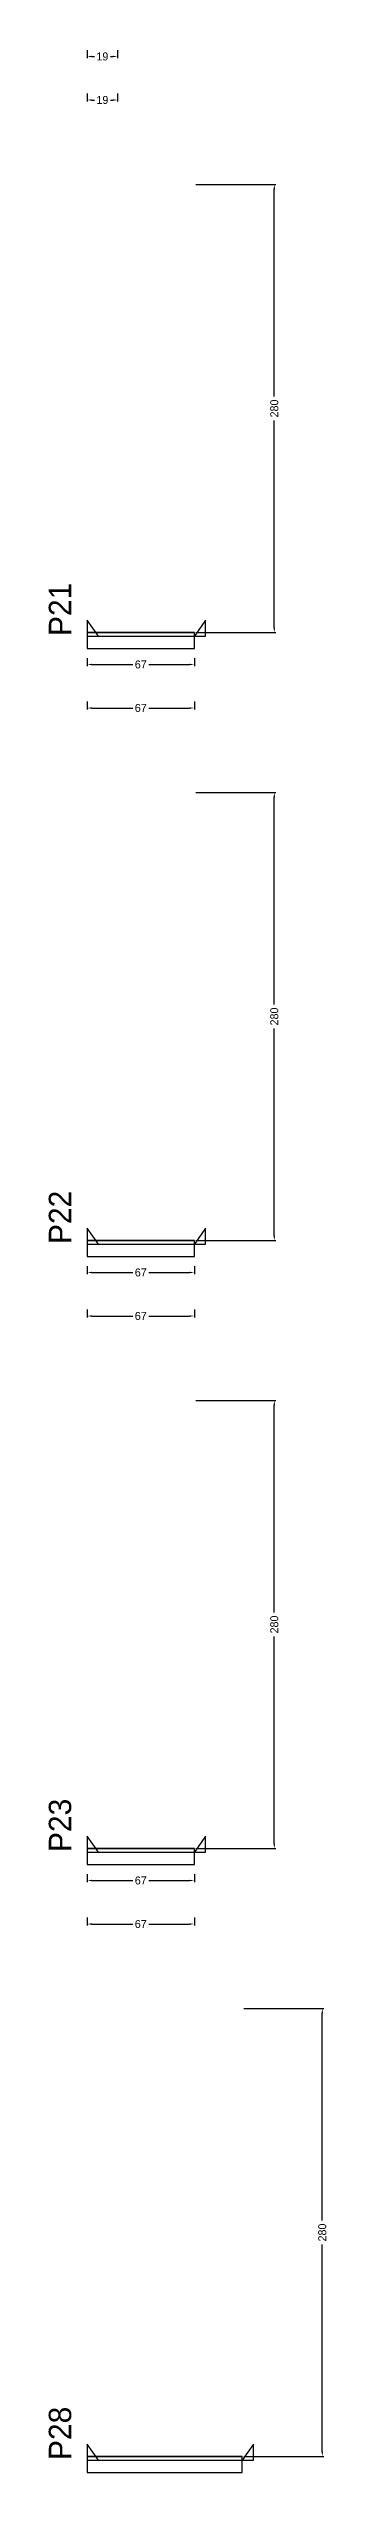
# Model space of a CAD drawing. Header units: centimetres. Extents: x -10500 to 4150, y -6466 to 304.
# Drawn here: x 3976 to 4150, y -3048 to -1533 of the extents above; entities that cross this region are included whole.
import ezdxf

# ---------------------------------------------------------------- set-up
doc = ezdxf.new("R2010")
doc.units = ezdxf.units.CM
for name, color, linetype in [('NOMENCLATURA', 7, 'Continuous'), ('SARR_2.2x10', 60, 'Continuous'), ('SARR_2.2x7', 40, 'Continuous')]:
    doc.layers.add(name, color=color, linetype=linetype)
doc.dimstyles.new('PAINEL-NOVA', dxfattribs={"dimtxt": 5, "dimasz": 3, "dimexe": 1, "dimexo": 1, "dimgap": 1, "dimtad": 1, "dimcen": 2.5, "dimazin": 3, "dimtfac": 1, "dimtmove": 0, "dimatfit": 3})

# ---------------------------------------------------------------- blocks, each defined once
blk = doc.blocks.new('_CLOSEDFILLED')
at = {"color": 0, "linetype": 'BYBLOCK'}
blk.add_solid([(-1, 0.16), (0, 0), (-1, -0.16)], dxfattribs=at)
blk = doc.blocks.new('*D125')
for p, q in [((4000, -1533.8), (4000, -1538.8)), ((4003, -1537.8), (4004.5, -1537.8)), ((4014.5, -1537.8), (4016, -1537.8)), ((4019, -1533.8), (4019, -1538.8))]:
    blk.add_line(p, q)
at = {"layer": 'Defpoints'}
for p in [(4000, -1532.8), (4000, -1537.8), (4019, -1532.8)]:
    blk.add_point(p, dxfattribs=at)
at = {"layer": 'SARR_2.2x10', "xscale": 3, "yscale": 3, "rotation": 180}
blk.add_blockref('_CLOSEDFILLED', (4000, -1537.8), dxfattribs=at)
at = {"layer": 'SARR_2.2x10', "xscale": 3, "yscale": 3}
blk.add_blockref('_CLOSEDFILLED', (4019, -1537.8), dxfattribs=at)
at = {"layer": 'SARR_2.2x10', "insert": (4009.5, -1537.8), "char_height": 5, "attachment_point": 5}
blk.add_mtext('19', dxfattribs=at)
blk = doc.blocks.new('*D130')
for p, q in [((4000, -1561), (4000, -1566)), ((4003, -1565), (4004.5, -1565)), ((4014.5, -1565), (4016, -1565)), ((4019, -1561), (4019, -1566))]:
    blk.add_line(p, q)
at = {"layer": 'Defpoints'}
for p in [(4000, -1560), (4019, -1560), (4000, -1565)]:
    blk.add_point(p, dxfattribs=at)
at = {"layer": 'SARR_2.2x10', "xscale": 3, "yscale": 3, "rotation": 180}
blk.add_blockref('_CLOSEDFILLED', (4000, -1565), dxfattribs=at)
at = {"layer": 'SARR_2.2x10', "xscale": 3, "yscale": 3}
blk.add_blockref('_CLOSEDFILLED', (4019, -1565), dxfattribs=at)
at = {"layer": 'SARR_2.2x10', "insert": (4009.5, -1565), "char_height": 5, "attachment_point": 5}
blk.add_mtext('19', dxfattribs=at)
blk = doc.blocks.new('*D151')
for p, q in [((4000, -1913.8), (4000, -1918.8)), ((4003, -1917.8), (4028.5, -1917.8)), ((4038.5, -1917.8), (4064, -1917.8)), ((4067, -1913.8), (4067, -1918.8))]:
    blk.add_line(p, q)
at = {"layer": 'Defpoints'}
for p in [(4000, -1912.8), (4000, -1917.8), (4067, -1912.8)]:
    blk.add_point(p, dxfattribs=at)
at = {"layer": 'SARR_2.2x10', "xscale": 3, "yscale": 3, "rotation": 180}
blk.add_blockref('_CLOSEDFILLED', (4000, -1917.8), dxfattribs=at)
at = {"layer": 'SARR_2.2x10', "xscale": 3, "yscale": 3}
blk.add_blockref('_CLOSEDFILLED', (4067, -1917.8), dxfattribs=at)
at = {"layer": 'SARR_2.2x10', "insert": (4033.5, -1917.8), "char_height": 5, "attachment_point": 5}
blk.add_mtext('67', dxfattribs=at)
blk = doc.blocks.new('*D152')
for p, q in [((4068, -1617.8), (4118, -1617.8)), ((4117, -1750.3), (4117, -1620.8)), ((4117, -1894.8), (4117, -1765.3)), ((4068, -1897.8), (4118, -1897.8))]:
    blk.add_line(p, q)
at = {"layer": 'Defpoints'}
for p in [(4067, -1617.8), (4067, -1897.8), (4117, -1897.8)]:
    blk.add_point(p, dxfattribs=at)
at = {"layer": 'SARR_2.2x10', "xscale": 3, "yscale": 3}
for p, rotation in [((4117, -1617.8), 90), ((4117, -1897.8), 270)]:
    blk.add_blockref('_CLOSEDFILLED', p, dxfattribs=dict(at, rotation=rotation))
at = {"layer": 'SARR_2.2x10', "insert": (4117, -1757.8), "char_height": 5, "attachment_point": 5, "rotation": 90}
blk.add_mtext('280', dxfattribs=at)
blk = doc.blocks.new('*D153')
for p, q in [((4068, -1617.8), (4118, -1617.8)), ((4117, -1750.3), (4117, -1620.8)), ((4117, -1894.8), (4117, -1765.3)), ((4068, -1897.8), (4118, -1897.8))]:
    blk.add_line(p, q)
at = {"layer": 'Defpoints'}
for p in [(4067, -1617.8), (4067, -1897.8), (4117, -1897.8)]:
    blk.add_point(p, dxfattribs=at)
at = {"layer": 'SARR_2.2x10', "xscale": 3, "yscale": 3}
for p, rotation in [((4117, -1617.8), 90), ((4117, -1897.8), 270)]:
    blk.add_blockref('_CLOSEDFILLED', p, dxfattribs=dict(at, rotation=rotation))
at = {"layer": 'SARR_2.2x10', "insert": (4117, -1757.8), "char_height": 5, "attachment_point": 5, "rotation": 90}
blk.add_mtext('280', dxfattribs=at)
blk = doc.blocks.new('*D154')
for p, q in [((4068, -1617.8), (4118, -1617.8)), ((4117, -1750.3), (4117, -1620.8)), ((4117, -1894.8), (4117, -1765.3)), ((4068, -1897.8), (4118, -1897.8))]:
    blk.add_line(p, q)
at = {"layer": 'Defpoints'}
for p in [(4067, -1617.8), (4067, -1897.8), (4117, -1897.8)]:
    blk.add_point(p, dxfattribs=at)
at = {"layer": 'SARR_2.2x10', "xscale": 3, "yscale": 3}
for p, rotation in [((4117, -1617.8), 90), ((4117, -1897.8), 270)]:
    blk.add_blockref('_CLOSEDFILLED', p, dxfattribs=dict(at, rotation=rotation))
at = {"layer": 'SARR_2.2x10', "insert": (4117, -1757.8), "char_height": 5, "attachment_point": 5, "rotation": 90}
blk.add_mtext('280', dxfattribs=at)
blk = doc.blocks.new('*D155')
for p, q in [((4068, -1617.8), (4118, -1617.8)), ((4117, -1750.3), (4117, -1620.8)), ((4117, -1894.8), (4117, -1765.3)), ((4068, -1897.8), (4118, -1897.8))]:
    blk.add_line(p, q)
at = {"layer": 'Defpoints'}
for p in [(4067, -1617.8), (4067, -1897.8), (4117, -1897.8)]:
    blk.add_point(p, dxfattribs=at)
at = {"layer": 'SARR_2.2x10', "xscale": 3, "yscale": 3}
for p, rotation in [((4117, -1617.8), 90), ((4117, -1897.8), 270)]:
    blk.add_blockref('_CLOSEDFILLED', p, dxfattribs=dict(at, rotation=rotation))
at = {"layer": 'SARR_2.2x10', "insert": (4117, -1757.8), "char_height": 5, "attachment_point": 5, "rotation": 90}
blk.add_mtext('280', dxfattribs=at)
blk = doc.blocks.new('*D156')
for p, q in [((4000, -1941), (4000, -1946)), ((4003, -1945), (4028.5, -1945)), ((4038.5, -1945), (4064, -1945)), ((4067, -1941), (4067, -1946))]:
    blk.add_line(p, q)
at = {"layer": 'Defpoints'}
for p in [(4000, -1940), (4000, -1945), (4067, -1940)]:
    blk.add_point(p, dxfattribs=at)
at = {"layer": 'SARR_2.2x10', "xscale": 3, "yscale": 3, "rotation": 180}
blk.add_blockref('_CLOSEDFILLED', (4000, -1945), dxfattribs=at)
at = {"layer": 'SARR_2.2x10', "xscale": 3, "yscale": 3}
blk.add_blockref('_CLOSEDFILLED', (4067, -1945), dxfattribs=at)
at = {"layer": 'SARR_2.2x10', "insert": (4033.5, -1945), "char_height": 5, "attachment_point": 5}
blk.add_mtext('67', dxfattribs=at)
blk = doc.blocks.new('GRA-E')
at = {"layer": 'SARR_2.2x7'}
blk.add_lwpolyline([(0, 0), (7, 0), (0, 10)], close=True, dxfattribs=at)
blk = doc.blocks.new('GRA-D')
at = {"layer": 'SARR_2.2x7'}
blk.add_lwpolyline([(0, 0), (7, 0), (7, 10)], close=True, dxfattribs=at)
blk = doc.blocks.new('*D177')
for p, q in [((4000, -2293.8), (4000, -2298.8)), ((4003, -2297.8), (4028.5, -2297.8)), ((4038.5, -2297.8), (4064, -2297.8)), ((4067, -2293.8), (4067, -2298.8))]:
    blk.add_line(p, q)
at = {"layer": 'Defpoints'}
for p in [(4000, -2292.8), (4000, -2297.8), (4067, -2292.8)]:
    blk.add_point(p, dxfattribs=at)
at = {"layer": 'SARR_2.2x10', "xscale": 3, "yscale": 3, "rotation": 180}
blk.add_blockref('_CLOSEDFILLED', (4000, -2297.8), dxfattribs=at)
at = {"layer": 'SARR_2.2x10', "xscale": 3, "yscale": 3}
blk.add_blockref('_CLOSEDFILLED', (4067, -2297.8), dxfattribs=at)
at = {"layer": 'SARR_2.2x10', "insert": (4033.5, -2297.8), "char_height": 5, "attachment_point": 5}
blk.add_mtext('67', dxfattribs=at)
blk = doc.blocks.new('*D178')
for p, q in [((4068, -1997.8), (4118, -1997.8)), ((4117, -2130.3), (4117, -2000.8)), ((4117, -2274.8), (4117, -2145.3)), ((4068, -2277.8), (4118, -2277.8))]:
    blk.add_line(p, q)
at = {"layer": 'Defpoints'}
for p in [(4067, -1997.8), (4067, -2277.8), (4117, -2277.8)]:
    blk.add_point(p, dxfattribs=at)
at = {"layer": 'SARR_2.2x10', "xscale": 3, "yscale": 3}
for p, rotation in [((4117, -1997.8), 90), ((4117, -2277.8), 270)]:
    blk.add_blockref('_CLOSEDFILLED', p, dxfattribs=dict(at, rotation=rotation))
at = {"layer": 'SARR_2.2x10', "insert": (4117, -2137.8), "char_height": 5, "attachment_point": 5, "rotation": 90}
blk.add_mtext('280', dxfattribs=at)
blk = doc.blocks.new('*D179')
for p, q in [((4068, -1997.8), (4118, -1997.8)), ((4117, -2130.3), (4117, -2000.8)), ((4117, -2274.8), (4117, -2145.3)), ((4068, -2277.8), (4118, -2277.8))]:
    blk.add_line(p, q)
at = {"layer": 'Defpoints'}
for p in [(4067, -1997.8), (4067, -2277.8), (4117, -2277.8)]:
    blk.add_point(p, dxfattribs=at)
at = {"layer": 'SARR_2.2x10', "xscale": 3, "yscale": 3}
for p, rotation in [((4117, -1997.8), 90), ((4117, -2277.8), 270)]:
    blk.add_blockref('_CLOSEDFILLED', p, dxfattribs=dict(at, rotation=rotation))
at = {"layer": 'SARR_2.2x10', "insert": (4117, -2137.8), "char_height": 5, "attachment_point": 5, "rotation": 90}
blk.add_mtext('280', dxfattribs=at)
blk = doc.blocks.new('*D180')
for p, q in [((4068, -1997.8), (4118, -1997.8)), ((4117, -2130.3), (4117, -2000.8)), ((4117, -2274.8), (4117, -2145.3)), ((4068, -2277.8), (4118, -2277.8))]:
    blk.add_line(p, q)
at = {"layer": 'Defpoints'}
for p in [(4067, -1997.8), (4067, -2277.8), (4117, -2277.8)]:
    blk.add_point(p, dxfattribs=at)
at = {"layer": 'SARR_2.2x10', "xscale": 3, "yscale": 3}
for p, rotation in [((4117, -1997.8), 90), ((4117, -2277.8), 270)]:
    blk.add_blockref('_CLOSEDFILLED', p, dxfattribs=dict(at, rotation=rotation))
at = {"layer": 'SARR_2.2x10', "insert": (4117, -2137.8), "char_height": 5, "attachment_point": 5, "rotation": 90}
blk.add_mtext('280', dxfattribs=at)
blk = doc.blocks.new('*D181')
for p, q in [((4068, -1997.8), (4118, -1997.8)), ((4117, -2130.3), (4117, -2000.8)), ((4117, -2274.8), (4117, -2145.3)), ((4068, -2277.8), (4118, -2277.8))]:
    blk.add_line(p, q)
at = {"layer": 'Defpoints'}
for p in [(4067, -1997.8), (4067, -2277.8), (4117, -2277.8)]:
    blk.add_point(p, dxfattribs=at)
at = {"layer": 'SARR_2.2x10', "xscale": 3, "yscale": 3}
for p, rotation in [((4117, -1997.8), 90), ((4117, -2277.8), 270)]:
    blk.add_blockref('_CLOSEDFILLED', p, dxfattribs=dict(at, rotation=rotation))
at = {"layer": 'SARR_2.2x10', "insert": (4117, -2137.8), "char_height": 5, "attachment_point": 5, "rotation": 90}
blk.add_mtext('280', dxfattribs=at)
blk = doc.blocks.new('*D182')
for p, q in [((4000, -2321), (4000, -2326)), ((4003, -2325), (4028.5, -2325)), ((4038.5, -2325), (4064, -2325)), ((4067, -2321), (4067, -2326))]:
    blk.add_line(p, q)
at = {"layer": 'Defpoints'}
for p in [(4000, -2320), (4000, -2325), (4067, -2320)]:
    blk.add_point(p, dxfattribs=at)
at = {"layer": 'SARR_2.2x10', "xscale": 3, "yscale": 3, "rotation": 180}
blk.add_blockref('_CLOSEDFILLED', (4000, -2325), dxfattribs=at)
at = {"layer": 'SARR_2.2x10', "xscale": 3, "yscale": 3}
blk.add_blockref('_CLOSEDFILLED', (4067, -2325), dxfattribs=at)
at = {"layer": 'SARR_2.2x10', "insert": (4033.5, -2325), "char_height": 5, "attachment_point": 5}
blk.add_mtext('67', dxfattribs=at)
blk = doc.blocks.new('*D203')
for p, q in [((4000, -2673.8), (4000, -2678.8)), ((4003, -2677.8), (4028.5, -2677.8)), ((4038.5, -2677.8), (4064, -2677.8)), ((4067, -2673.8), (4067, -2678.8))]:
    blk.add_line(p, q)
at = {"layer": 'Defpoints'}
for p in [(4000, -2672.8), (4000, -2677.8), (4067, -2672.8)]:
    blk.add_point(p, dxfattribs=at)
at = {"layer": 'SARR_2.2x10', "xscale": 3, "yscale": 3, "rotation": 180}
blk.add_blockref('_CLOSEDFILLED', (4000, -2677.8), dxfattribs=at)
at = {"layer": 'SARR_2.2x10', "xscale": 3, "yscale": 3}
blk.add_blockref('_CLOSEDFILLED', (4067, -2677.8), dxfattribs=at)
at = {"layer": 'SARR_2.2x10', "insert": (4033.5, -2677.8), "char_height": 5, "attachment_point": 5}
blk.add_mtext('67', dxfattribs=at)
blk = doc.blocks.new('*D204')
for p, q in [((4068, -2377.8), (4118, -2377.8)), ((4117, -2510.3), (4117, -2380.8)), ((4117, -2654.8), (4117, -2525.3)), ((4068, -2657.8), (4118, -2657.8))]:
    blk.add_line(p, q)
at = {"layer": 'Defpoints'}
for p in [(4067, -2377.8), (4067, -2657.8), (4117, -2657.8)]:
    blk.add_point(p, dxfattribs=at)
at = {"layer": 'SARR_2.2x10', "xscale": 3, "yscale": 3}
for p, rotation in [((4117, -2377.8), 90), ((4117, -2657.8), 270)]:
    blk.add_blockref('_CLOSEDFILLED', p, dxfattribs=dict(at, rotation=rotation))
at = {"layer": 'SARR_2.2x10', "insert": (4117, -2517.8), "char_height": 5, "attachment_point": 5, "rotation": 90}
blk.add_mtext('280', dxfattribs=at)
blk = doc.blocks.new('*D205')
for p, q in [((4068, -2377.8), (4118, -2377.8)), ((4117, -2510.3), (4117, -2380.8)), ((4117, -2654.8), (4117, -2525.3)), ((4068, -2657.8), (4118, -2657.8))]:
    blk.add_line(p, q)
at = {"layer": 'Defpoints'}
for p in [(4067, -2377.8), (4067, -2657.8), (4117, -2657.8)]:
    blk.add_point(p, dxfattribs=at)
at = {"layer": 'SARR_2.2x10', "xscale": 3, "yscale": 3}
for p, rotation in [((4117, -2377.8), 90), ((4117, -2657.8), 270)]:
    blk.add_blockref('_CLOSEDFILLED', p, dxfattribs=dict(at, rotation=rotation))
at = {"layer": 'SARR_2.2x10', "insert": (4117, -2517.8), "char_height": 5, "attachment_point": 5, "rotation": 90}
blk.add_mtext('280', dxfattribs=at)
blk = doc.blocks.new('*D206')
for p, q in [((4068, -2377.8), (4118, -2377.8)), ((4117, -2510.3), (4117, -2380.8)), ((4117, -2654.8), (4117, -2525.3)), ((4068, -2657.8), (4118, -2657.8))]:
    blk.add_line(p, q)
at = {"layer": 'Defpoints'}
for p in [(4067, -2377.8), (4067, -2657.8), (4117, -2657.8)]:
    blk.add_point(p, dxfattribs=at)
at = {"layer": 'SARR_2.2x10', "xscale": 3, "yscale": 3}
for p, rotation in [((4117, -2377.8), 90), ((4117, -2657.8), 270)]:
    blk.add_blockref('_CLOSEDFILLED', p, dxfattribs=dict(at, rotation=rotation))
at = {"layer": 'SARR_2.2x10', "insert": (4117, -2517.8), "char_height": 5, "attachment_point": 5, "rotation": 90}
blk.add_mtext('280', dxfattribs=at)
blk = doc.blocks.new('*D207')
for p, q in [((4068, -2377.8), (4118, -2377.8)), ((4117, -2510.3), (4117, -2380.8)), ((4117, -2654.8), (4117, -2525.3)), ((4068, -2657.8), (4118, -2657.8))]:
    blk.add_line(p, q)
at = {"layer": 'Defpoints'}
for p in [(4067, -2377.8), (4067, -2657.8), (4117, -2657.8)]:
    blk.add_point(p, dxfattribs=at)
at = {"layer": 'SARR_2.2x10', "xscale": 3, "yscale": 3}
for p, rotation in [((4117, -2377.8), 90), ((4117, -2657.8), 270)]:
    blk.add_blockref('_CLOSEDFILLED', p, dxfattribs=dict(at, rotation=rotation))
at = {"layer": 'SARR_2.2x10', "insert": (4117, -2517.8), "char_height": 5, "attachment_point": 5, "rotation": 90}
blk.add_mtext('280', dxfattribs=at)
blk = doc.blocks.new('*D208')
for p, q in [((4000, -2701), (4000, -2706)), ((4003, -2705), (4028.5, -2705)), ((4038.5, -2705), (4064, -2705)), ((4067, -2701), (4067, -2706))]:
    blk.add_line(p, q)
at = {"layer": 'Defpoints'}
for p in [(4000, -2700), (4000, -2705), (4067, -2700)]:
    blk.add_point(p, dxfattribs=at)
at = {"layer": 'SARR_2.2x10', "xscale": 3, "yscale": 3, "rotation": 180}
blk.add_blockref('_CLOSEDFILLED', (4000, -2705), dxfattribs=at)
at = {"layer": 'SARR_2.2x10', "xscale": 3, "yscale": 3}
blk.add_blockref('_CLOSEDFILLED', (4067, -2705), dxfattribs=at)
at = {"layer": 'SARR_2.2x10', "insert": (4033.5, -2705), "char_height": 5, "attachment_point": 5}
blk.add_mtext('67', dxfattribs=at)
blk = doc.blocks.new('*D230')
for p, q in [((4098, -2757.8), (4148, -2757.8)), ((4147, -2890.3), (4147, -2760.8)), ((4147, -3034.8), (4147, -2905.3)), ((4098, -3037.8), (4148, -3037.8))]:
    blk.add_line(p, q)
at = {"layer": 'Defpoints'}
for p in [(4097, -2757.8), (4097, -3037.8), (4147, -3037.8)]:
    blk.add_point(p, dxfattribs=at)
at = {"layer": 'SARR_2.2x10', "xscale": 3, "yscale": 3}
for p, rotation in [((4147, -2757.8), 90), ((4147, -3037.8), 270)]:
    blk.add_blockref('_CLOSEDFILLED', p, dxfattribs=dict(at, rotation=rotation))
at = {"layer": 'SARR_2.2x10', "insert": (4147, -2897.8), "char_height": 5, "attachment_point": 5, "rotation": 90}
blk.add_mtext('280', dxfattribs=at)
blk = doc.blocks.new('*D231')
for p, q in [((4098, -2757.8), (4148, -2757.8)), ((4147, -2890.3), (4147, -2760.8)), ((4147, -3034.8), (4147, -2905.3)), ((4098, -3037.8), (4148, -3037.8))]:
    blk.add_line(p, q)
at = {"layer": 'Defpoints'}
for p in [(4097, -2757.8), (4097, -3037.8), (4147, -3037.8)]:
    blk.add_point(p, dxfattribs=at)
at = {"layer": 'SARR_2.2x10', "xscale": 3, "yscale": 3}
for p, rotation in [((4147, -2757.8), 90), ((4147, -3037.8), 270)]:
    blk.add_blockref('_CLOSEDFILLED', p, dxfattribs=dict(at, rotation=rotation))
at = {"layer": 'SARR_2.2x10', "insert": (4147, -2897.8), "char_height": 5, "attachment_point": 5, "rotation": 90}
blk.add_mtext('280', dxfattribs=at)
blk = doc.blocks.new('*D232')
for p, q in [((4098, -2757.8), (4148, -2757.8)), ((4147, -2890.3), (4147, -2760.8)), ((4147, -3034.8), (4147, -2905.3)), ((4098, -3037.8), (4148, -3037.8))]:
    blk.add_line(p, q)
at = {"layer": 'Defpoints'}
for p in [(4097, -2757.8), (4097, -3037.8), (4147, -3037.8)]:
    blk.add_point(p, dxfattribs=at)
at = {"layer": 'SARR_2.2x10', "xscale": 3, "yscale": 3}
for p, rotation in [((4147, -2757.8), 90), ((4147, -3037.8), 270)]:
    blk.add_blockref('_CLOSEDFILLED', p, dxfattribs=dict(at, rotation=rotation))
at = {"layer": 'SARR_2.2x10', "insert": (4147, -2897.8), "char_height": 5, "attachment_point": 5, "rotation": 90}
blk.add_mtext('280', dxfattribs=at)
blk = doc.blocks.new('*D233')
for p, q in [((4098, -2757.8), (4148, -2757.8)), ((4147, -2890.3), (4147, -2760.8)), ((4147, -3034.8), (4147, -2905.3)), ((4098, -3037.8), (4148, -3037.8))]:
    blk.add_line(p, q)
at = {"layer": 'Defpoints'}
for p in [(4097, -2757.8), (4097, -3037.8), (4147, -3037.8)]:
    blk.add_point(p, dxfattribs=at)
at = {"layer": 'SARR_2.2x10', "xscale": 3, "yscale": 3}
for p, rotation in [((4147, -2757.8), 90), ((4147, -3037.8), 270)]:
    blk.add_blockref('_CLOSEDFILLED', p, dxfattribs=dict(at, rotation=rotation))
at = {"layer": 'SARR_2.2x10', "insert": (4147, -2897.8), "char_height": 5, "attachment_point": 5, "rotation": 90}
blk.add_mtext('280', dxfattribs=at)

msp = doc.modelspace()

# ---------------------------------------------------------------- linework, layer by layer
at = {"layer": 'SARR_2.2x10'}
for p, q in [((4067, -1897.8), (4000, -1897.8)), ((4000, -1897.8), (4000, -1907.8)), ((4000, -1907.8), (4067, -1907.8)), ((4067, -1907.8), (4067, -1897.8)), ((4067, -2277.8), (4000, -2277.8)), ((4000, -2277.8), (4000, -2287.8)), ((4067, -2287.8), (4067, -2277.8)), ((4000, -2287.8), (4067, -2287.8)), ((4067, -2657.8), (4000, -2657.8)), ((4000, -2657.8), (4000, -2667.8)), ((4067, -2667.8), (4067, -2657.8)), ((4000, -2667.8), (4067, -2667.8)), ((4097, -3037.8), (4000, -3037.8)), ((4000, -3037.8), (4000, -3047.8)), ((4097, -3047.8), (4097, -3037.8)), ((4000, -3047.8), (4097, -3047.8))]:
    msp.add_line(p, q, dxfattribs=at)
at = {"layer": 'SARR_2.2x7'}
for p, q in [((4067, -1897.8), (4000, -1897.8)), ((4000, -1897.8), (4000, -1900)), ((4000, -1897.8), (4007, -1897.8)), ((4000, -1897.8), (4007, -1897.8)), ((4000, -1897.8), (4007, -1897.8)), ((4000, -1897.8), (4007, -1897.8)), ((4000, -1900), (4067, -1900)), ((4007, -1897.8), (4067, -1897.8)), ((4007, -1897.8), (4067, -1897.8)), ((4007, -1897.8), (4067, -1897.8)), ((4007, -1897.8), (4067, -1897.8)), ((4067, -1900), (4067, -1897.8)), ((4067, -2277.8), (4000, -2277.8)), ((4000, -2277.8), (4000, -2280)), ((4000, -2277.8), (4007, -2277.8)), ((4000, -2277.8), (4007, -2277.8)), ((4000, -2277.8), (4007, -2277.8)), ((4000, -2277.8), (4007, -2277.8)), ((4000, -2280), (4067, -2280)), ((4007, -2277.8), (4067, -2277.8)), ((4007, -2277.8), (4067, -2277.8)), ((4007, -2277.8), (4067, -2277.8)), ((4007, -2277.8), (4067, -2277.8)), ((4067, -2280), (4067, -2277.8)), ((4067, -2657.8), (4000, -2657.8)), ((4000, -2657.8), (4000, -2660)), ((4000, -2657.8), (4007, -2657.8)), ((4000, -2657.8), (4007, -2657.8)), ((4000, -2657.8), (4007, -2657.8)), ((4000, -2657.8), (4007, -2657.8)), ((4000, -2660), (4067, -2660)), ((4007, -2657.8), (4067, -2657.8)), ((4007, -2657.8), (4067, -2657.8)), ((4007, -2657.8), (4067, -2657.8)), ((4007, -2657.8), (4067, -2657.8)), ((4067, -2660), (4067, -2657.8)), ((4097, -3037.8), (4000, -3037.8)), ((4000, -3037.8), (4000, -3040)), ((4000, -3037.8), (4007, -3037.8)), ((4000, -3037.8), (4007, -3037.8)), ((4000, -3037.8), (4007, -3037.8)), ((4000, -3037.8), (4007, -3037.8)), ((4000, -3040), (4097, -3040)), ((4007, -3037.8), (4097, -3037.8)), ((4007, -3037.8), (4097, -3037.8)), ((4007, -3037.8), (4097, -3037.8)), ((4007, -3037.8), (4097, -3037.8)), ((4097, -3040), (4097, -3037.8))]:
    msp.add_line(p, q, dxfattribs=at)

# ---------------------------------------------------------------- block references
for name, p in [('GRA-E', (4000, -1900)), ('GRA-D', (4067, -1900)), ('GRA-E', (4000, -2280)), ('GRA-D', (4067, -2280)), ('GRA-E', (4000, -2660)), ('GRA-D', (4067, -2660)), ('GRA-E', (4000, -3040)), ('GRA-D', (4097, -3040))]:
    msp.add_blockref(name, p, dxfattribs=at)

# ---------------------------------------------------------------- texts
at = {"layer": 'NOMENCLATURA'}
for s, p in [('P21', (3990, -1900)), ('P22', (3990, -2280)), ('P23', (3990, -2660)), ('P28', (3990, -3040))]:
    msp.add_text(s, height=14, rotation=90, dxfattribs=at).set_placement(p)

# ---------------------------------------------------------------- dimensions: what is measured, and where the dimension line sits
at = {"layer": 'SARR_2.2x10'}
for base, p1, p2, picture, middle in [((4000, -1537.8), (4000, -1532.8), (4019, -1532.8), '*D125', (4009.5, -1537.8)), ((4000, -1565), (4000, -1560), (4019, -1560), '*D130', (4009.5, -1565)), ((4000, -1917.8), (4000, -1912.8), (4067, -1912.8), '*D151', (4033.5, -1917.8)), ((4000, -1945), (4000, -1940), (4067, -1940), '*D156', (4033.5, -1945)), ((4000, -2297.8), (4000, -2292.8), (4067, -2292.8), '*D177', (4033.5, -2297.8)), ((4000, -2325), (4000, -2320), (4067, -2320), '*D182', (4033.5, -2325)), ((4000, -2677.8), (4000, -2672.8), (4067, -2672.8), '*D203', (4033.5, -2677.8)), ((4000, -2705), (4000, -2700), (4067, -2700), '*D208', (4033.5, -2705))]:
    dim = msp.add_linear_dim(base=base, p1=p1, p2=p2, dimstyle='PAINEL-NOVA', dxfattribs=at)
    dim.commit()
    dim.dimension.update_dxf_attribs({"geometry": picture, "text_midpoint": middle})
for base, p1, p2, picture, middle in [((4117, -1897.8), (4067, -1897.8), (4067, -1617.8), '*D152', (4117, -1757.8)), ((4117, -1897.8), (4067, -1897.8), (4067, -1617.8), '*D153', (4117, -1757.8)), ((4117, -1897.8), (4067, -1897.8), (4067, -1617.8), '*D154', (4117, -1757.8)), ((4117, -1897.8), (4067, -1897.8), (4067, -1617.8), '*D155', (4117, -1757.8)), ((4117, -2277.8), (4067, -2277.8), (4067, -1997.8), '*D178', (4117, -2137.8)), ((4117, -2277.8), (4067, -2277.8), (4067, -1997.8), '*D179', (4117, -2137.8)), ((4117, -2277.8), (4067, -2277.8), (4067, -1997.8), '*D180', (4117, -2137.8)), ((4117, -2277.8), (4067, -2277.8), (4067, -1997.8), '*D181', (4117, -2137.8)), ((4117, -2657.8), (4067, -2657.8), (4067, -2377.8), '*D204', (4117, -2517.8)), ((4117, -2657.8), (4067, -2657.8), (4067, -2377.8), '*D205', (4117, -2517.8)), ((4117, -2657.8), (4067, -2657.8), (4067, -2377.8), '*D206', (4117, -2517.8)), ((4117, -2657.8), (4067, -2657.8), (4067, -2377.8), '*D207', (4117, -2517.8)), ((4147, -3037.8), (4097, -3037.8), (4097, -2757.8), '*D230', (4147, -2897.8)), ((4147, -3037.8), (4097, -3037.8), (4097, -2757.8), '*D231', (4147, -2897.8)), ((4147, -3037.8), (4097, -3037.8), (4097, -2757.8), '*D232', (4147, -2897.8)), ((4147, -3037.8), (4097, -3037.8), (4097, -2757.8), '*D233', (4147, -2897.8))]:
    dim = msp.add_linear_dim(base=base, p1=p1, p2=p2, angle=90, dimstyle='PAINEL-NOVA', dxfattribs=at)
    dim.commit()
    dim.dimension.update_dxf_attribs({"geometry": picture, "text_midpoint": middle})

doc.saveas('drawing.dxf')
